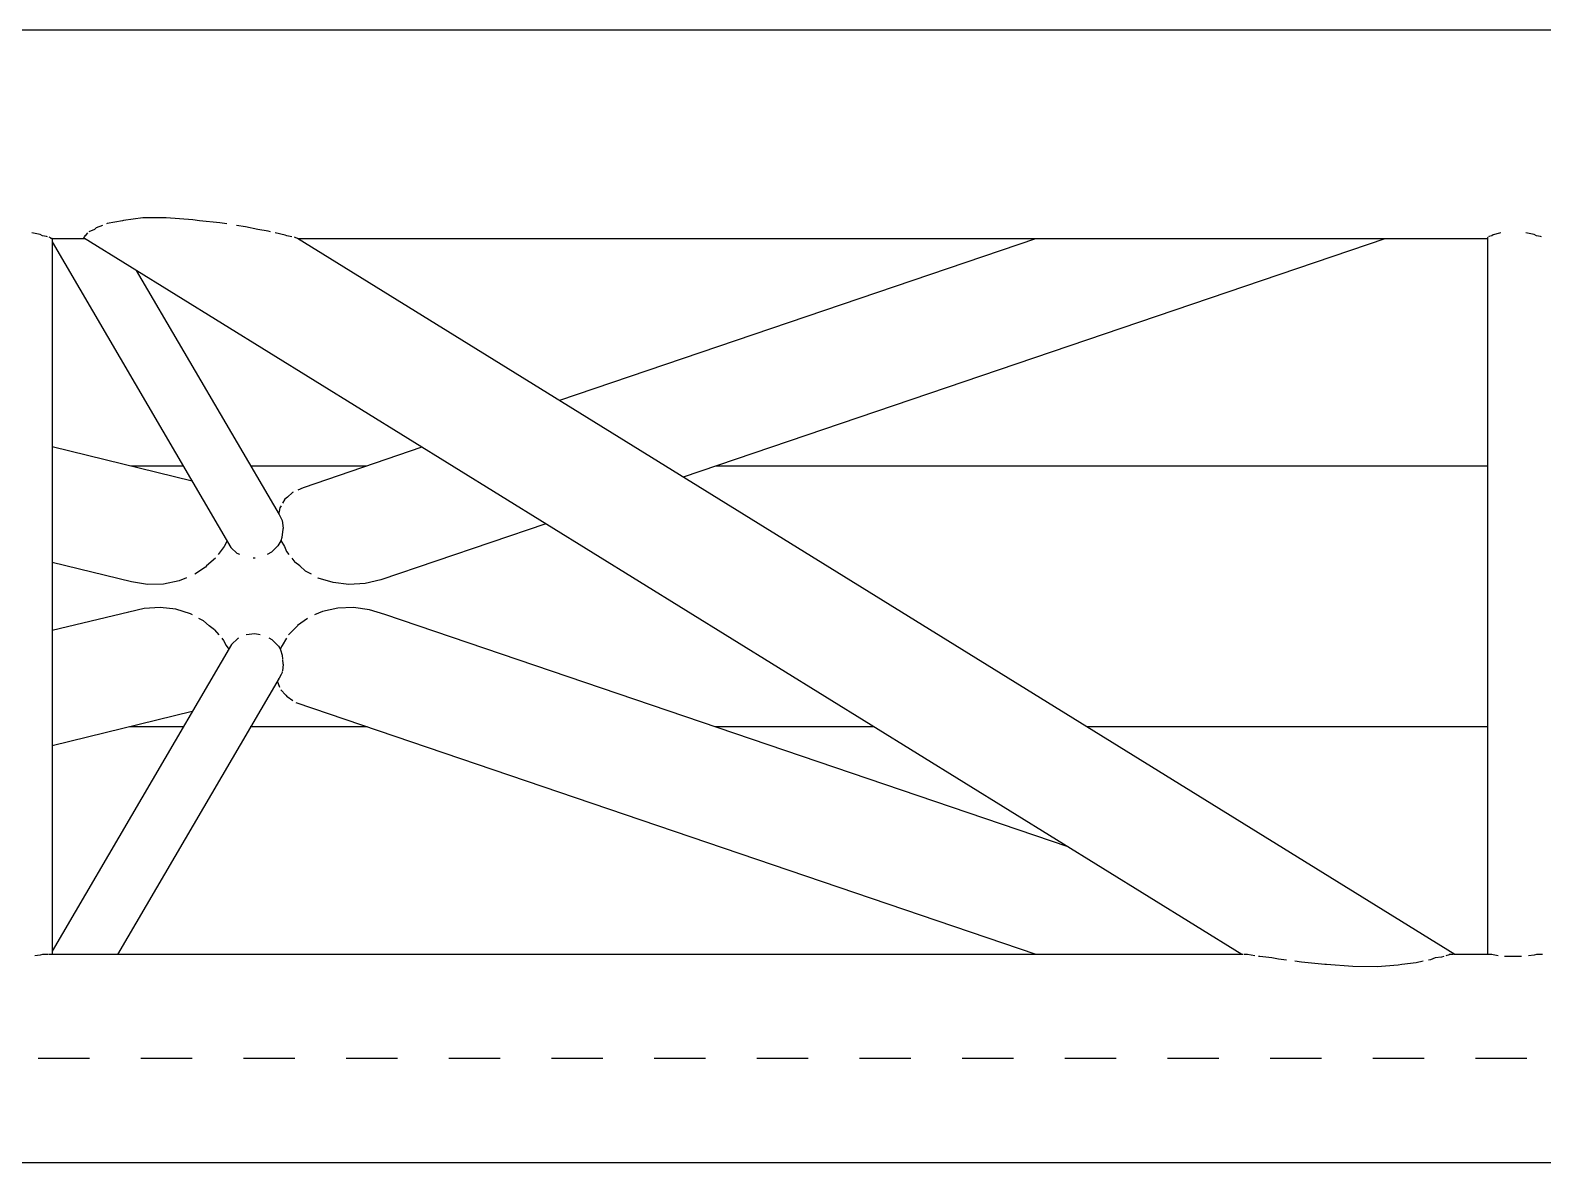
# Model space of a CAD drawing. Header units: millimetres. Extents: x 149919 to 150445, y 136651 to 136866.
# Drawn here: x 150251.498 to 150254.444, y 136790.272 to 136792.478 of the extents above; entities that cross this region are included whole.
import ezdxf

# ---------------------------------------------------------------- set-up
doc = ezdxf.new("R2010")
doc.units = ezdxf.units.MM
doc.header["$LTSCALE"] = 0.25
doc.linetypes.add('CENTER', pattern=[50.8, 31.75, -6.35, 6.35, -6.35])
doc.linetypes.add('XKITLINE00', pattern=[0])

# ---------------------------------------------------------------- blocks, each defined once
blk = doc.blocks.new('çatıı')
at = {"color": 8, "linetype": 'XKITLINE00'}
for p, q in [((11718.96, 14210.57), (10454.1, 14210.57)), ((10983.49, 14172.92), (10983.3, 14172.85)), ((10986.44, 14173.48), (10983.49, 14172.92)), ((10986.62, 14173.54), (10986.44, 14173.48)), ((10990.38, 14174.01), (10986.62, 14173.54)), ((10994.97, 14174.05), (10990.38, 14174.01)), ((11000.15, 14173.67), (10994.97, 14174.05)), ((11001.47, 14173.48), (11000.15, 14173.67)), ((11005.39, 14173.07), (11001.47, 14173.48)), ((11006.75, 14172.85), (11005.39, 14173.07)), ((10968.79, 14171.11), (10968.78, 14171.11)), ((10970.38, 14170.76), (10968.79, 14171.11)), ((10970.89, 14170.56), (10970.38, 14170.76)), ((10971.64, 14170.42), (10970.89, 14170.56)), ((10971.85, 14170.35), (10971.64, 14170.42)), ((10972.45, 14170.15), (10972.14, 14170.25)), ((10972.45, 14170.15), (10972.61, 14169.98)), ((10972.73, 14169.99), (10972.61, 14169.98)), ((10972.73, 14169.99), (10972.65, 14170)), ((10972.73, 14169.99), (10972.73, 14030.57)), ((10979.1, 14169.97), (10972.73, 14169.97)), ((10978.9, 14170.25), (10978.83, 14170.14)), ((11204.46, 14030.57), (10978.83, 14170.14)), ((10979.09, 14170.54), (10978.97, 14170.35)), ((10979.18, 14170.56), (10979.09, 14170.54)), ((10979.65, 14171.11), (10979.18, 14170.56)), ((10980.97, 14171.74), (10979.88, 14171.31)), ((10981.31, 14172.07), (10980.97, 14171.74)), ((10982.54, 14172.55), (10981.31, 14172.07)), ((11010.42, 14172.26), (11008.62, 14172.55)), ((11012.8, 14171.74), (11010.42, 14172.26)), ((11014.79, 14171.43), (11012.8, 14171.74)), ((11015.29, 14171.31), (11014.79, 14171.43)), ((11018.15, 14170.67), (11016.2, 14171.11)), ((11018.48, 14170.56), (11018.15, 14170.67)), ((11019.46, 14170.35), (11018.48, 14170.56)), ((11020.05, 14170.23), (11019.92, 14170.25)), ((11020.52, 14169.98), (11020.05, 14170.23)), ((11020.56, 14169.99), (11020.5, 14170)), ((11020.56, 14169.99), (11020.52, 14169.98)), ((11245.95, 14030.57), (11020.56, 14169.99)), ((11252.32, 14169.97), (11020.59, 14169.97)), ((11164.29, 14169.97), (11071.56, 14138.45)), ((11232.32, 14169.97), (11095.68, 14123.52)), ((11252.46, 14170.25), (11252.32, 14170.11)), ((11252.32, 14170.11), (11252.32, 14030.57)), ((11252.6, 14170.39), (11252.56, 14170.35)), ((11253.18, 14170.56), (11252.6, 14170.39)), ((11253.41, 14170.71), (11253.18, 14170.56)), ((11254.67, 14171.08), (11253.41, 14170.71)), ((11254.92, 14171.11), (11254.67, 14171.08)), ((11261.37, 14170.76), (11259.78, 14171.11)), ((11261.88, 14170.56), (11261.37, 14170.76)), ((11262.63, 14170.43), (11261.88, 14170.56)), ((11262.84, 14170.35), (11262.63, 14170.43)), ((10972.73, 14169.34), (11007.57, 14109.83)), ((10989.1, 14163.79), (11016.95, 14116.23)), ((11000, 14122.77), (10972.73, 14129.4)), ((11044.78, 14129.35), (11021.61, 14121.47)), ((10998.3, 14125.67), (10988.07, 14125.67)), ((11033.98, 14125.67), (11011.42, 14125.67)), ((11252.32, 14125.67), (11102.01, 14125.67)), ((11019.55, 14120.52), (11018.59, 14119.63)), ((11019.69, 14120.59), (11019.55, 14120.52)), ((11021.61, 14121.47), (11020.62, 14121.01)), ((11016.98, 14116.81), (11016.86, 14116.41)), ((11017.08, 14117.53), (11016.98, 14116.81)), ((11017.33, 14117.96), (11017.08, 14117.53)), ((11018.07, 14119.21), (11017.64, 14118.47)), ((11018.59, 14119.63), (11018.07, 14119.21)), ((11016.95, 14116.23), (11017.32, 14115.49)), ((11017.32, 14115.49), (11017.52, 14115.11)), ((11017.52, 14115.11), (11017.71, 14113.57)), ((11068.91, 14114.42), (11036.78, 14103.5)), ((11006.83, 14111.1), (11006.22, 14110.01)), ((11017.3, 14111.14), (11016.72, 14110.14)), ((11017.5, 14111.74), (11017.3, 14111.14)), ((11017.31, 14111.17), (11017.97, 14110.02)), ((11017.67, 14113.38), (11017.5, 14111.74)), ((11017.71, 14113.57), (11017.67, 14113.38)), ((11006.22, 14110.01), (11005.1, 14108.46)), ((11008.81, 14108.67), (11007.57, 14109.83)), ((11009.28, 14108.46), (11008.81, 14108.67)), ((11015.46, 14108.9), (11014.62, 14108.46)), ((11016.6, 14110.02), (11015.46, 14108.9)), ((11016.72, 14110.14), (11016.6, 14110.02)), ((11017.97, 14110.02), (11018.41, 14109.02)), ((11018.41, 14109.02), (11018.86, 14108.46)), ((10988.17, 14103.11), (10972.73, 14106.87)), ((11002.6, 14106), (11000.51, 14104.6)), ((11002.81, 14106.22), (11002.6, 14106)), ((11004.56, 14107.77), (11002.81, 14106.22)), ((11012.13, 14107.75), (11011.91, 14107.77)), ((11012.26, 14107.77), (11012.13, 14107.75)), ((11019.41, 14107.77), (11020.03, 14106.99)), ((11021.01, 14106.23), (11020.03, 14106.99)), ((11022.11, 14105.24), (11021.01, 14106.23)), ((11023.26, 14104.6), (11022.11, 14105.24)), ((10991.3, 14102.64), (10988.17, 14103.11)), ((10994.46, 14102.71), (10991.3, 14102.64)), ((10997.49, 14103.32), (10994.46, 14102.71)), ((10998.91, 14103.89), (10997.49, 14103.32)), ((11024.59, 14103.87), (11024.55, 14103.89)), ((11027.45, 14102.98), (11024.59, 14103.87)), ((11030.54, 14102.61), (11027.45, 14102.98)), ((11033.7, 14102.79), (11030.54, 14102.61)), ((11036.78, 14103.5), (11033.7, 14102.79)), ((10987.68, 14097.25), (10972.73, 14093.62)), ((10987.68, 14097.25), (10987.59, 14097.22)), ((10990.68, 14097.97), (10987.68, 14097.25)), ((10993.79, 14098.15), (10990.68, 14097.97)), ((10996.85, 14097.78), (10993.79, 14098.15)), ((10999.7, 14096.89), (10996.85, 14097.78)), ((11000.06, 14096.69), (10999.7, 14096.89)), ((11025.41, 14097.37), (11023.87, 14096.69)), ((11028.36, 14098.02), (11025.41, 14097.37)), ((11031.46, 14098.13), (11028.36, 14098.02)), ((11034.56, 14097.7), (11031.46, 14098.13)), ((11037.51, 14096.75), (11034.56, 14097.7)), ((11170.63, 14051.5), (11037.51, 14096.75)), ((11002.21, 14095.51), (11001.34, 14095.99)), ((11003.32, 14094.54), (11002.21, 14095.51)), ((11004.37, 14093.76), (11003.32, 14094.54)), ((11004.37, 14093.76), (11005.19, 14092.81)), ((11020.5, 14094.54), (11018.8, 14092.81)), ((11020.55, 14094.61), (11020.5, 14094.54)), ((11022.46, 14095.99), (11020.55, 14094.61)), ((11007.69, 14090.91), (10972.73, 14031.21)), ((11005.78, 14092.13), (11006.14, 14091.72)), ((11006.14, 14091.72), (11006.65, 14090.73)), ((11006.65, 14090.73), (11007.16, 14090)), ((11008.93, 14092.08), (11007.69, 14090.91)), ((11009.06, 14092.13), (11008.93, 14092.08)), ((11012.25, 14093), (11010.51, 14092.8)), ((11013.28, 14092.81), (11012.25, 14093)), ((11015.58, 14091.84), (11015.03, 14092.13)), ((11016.69, 14090.73), (11015.58, 14091.84)), ((11016.84, 14090.6), (11016.69, 14090.73)), ((11016.84, 14090.6), (11017.13, 14090.09)), ((11017.4, 14090.55), (11017.17, 14089.94)), ((11017.54, 14090.73), (11017.4, 14090.55)), ((11018.36, 14092.13), (11017.54, 14090.73)), ((11017.13, 14090.09), (11017.19, 14089.87)), ((11017.19, 14089.87), (11017.53, 14088.86)), ((11017.53, 14088.86), (11017.61, 14088.08)), ((11017.63, 14087.92), (11017.7, 14087.22)), ((11016.97, 14084.36), (10985.48, 14030.57)), ((11016.97, 14084.36), (11016.84, 14084.27)), ((11017.35, 14085.1), (11016.97, 14084.36)), ((11017.55, 14085.48), (11017.35, 14085.1)), ((11017.57, 14085.64), (11017.55, 14085.48)), ((11017.73, 14087.02), (11017.58, 14085.77)), ((11017.7, 14087.22), (11017.73, 14087.02)), ((11016.59, 14083.85), (11017.05, 14082.61)), ((11017.31, 14082.11), (11018.23, 14081.06)), ((11018.23, 14081.06), (11018.49, 14080.71)), ((11019.64, 14079.98), (11018.49, 14080.71)), ((11164.43, 14030.57), (11020.25, 14079.59)), ((11000.04, 14077.85), (10972.73, 14071.21)), ((10998.3, 14074.87), (10987.81, 14074.87)), ((11034.12, 14074.87), (11011.34, 14074.87)), ((11132.84, 14074.87), (11101.87, 14074.87)), ((11252.32, 14074.87), (11174.33, 14074.87)), ((10970.38, 14030.42), (10969.35, 14030.29)), ((10970.89, 14030.53), (10970.38, 14030.42)), ((10971.64, 14030.54), (10970.89, 14030.53)), ((10972.03, 14030.54), (10971.64, 14030.54)), ((11204.67, 14030.57), (10972.19, 14030.57)), ((11205.43, 14030.53), (11204.84, 14030.54)), ((11205.56, 14030.53), (11205.43, 14030.53)), ((11207, 14030.29), (11205.56, 14030.53)), ((11207.97, 14030.13), (11207.68, 14030.18)), ((11210.31, 14029.87), (11207.97, 14030.13)), ((11211.57, 14029.63), (11210.31, 14029.87)), ((11213.17, 14029.42), (11211.57, 14029.63)), ((11216.11, 14029.02), (11214.76, 14029.21)), ((11220.6, 14028.62), (11216.11, 14029.02)), ((11220.98, 14028.57), (11220.6, 14028.62)), ((11226.09, 14028.2), (11220.98, 14028.57)), ((11234.88, 14028.47), (11230.8, 14028.17)), ((11235.65, 14028.62), (11234.88, 14028.47)), ((11238.41, 14028.92), (11235.65, 14028.62)), ((11239.78, 14029.21), (11238.41, 14028.92)), ((11241.21, 14029.5), (11240.82, 14029.42)), ((11242.14, 14029.87), (11241.21, 14029.5)), ((11243.34, 14030.05), (11242.14, 14029.87)), ((11243.79, 14030.18), (11243.34, 14030.05)), ((11244.81, 14030.47), (11244.19, 14030.29)), ((11244.87, 14030.53), (11244.81, 14030.47)), ((11245.65, 14030.54), (11244.87, 14030.53)), ((11252.45, 14030.57), (11245.77, 14030.57)), ((11252.6, 14030.54), (11252.5, 14030.54)), ((11253.17, 14030.53), (11252.6, 14030.54)), ((11253.41, 14030.45), (11253.17, 14030.53)), ((11254.38, 14030.29), (11253.41, 14030.45)), ((11256.26, 14030.13), (11255.6, 14030.18)), ((11258.02, 14030.13), (11256.26, 14030.13)), ((11258.95, 14030.18), (11258.02, 14030.13)), ((11261.37, 14030.42), (11260.32, 14030.29)), ((11261.88, 14030.53), (11261.37, 14030.42)), ((11262.63, 14030.54), (11261.88, 14030.53)), ((11263.01, 14030.54), (11262.63, 14030.54)), ((11230.8, 14028.17), (11226.09, 14028.2)), ((11718.97, 13989.97), (10454.1, 13989.97))]:
    blk.add_line(p, q, dxfattribs=at)
at = {"color": 8, "linetype": 'CENTER'}
blk.add_line((11840, 14010.27), (10454.1, 14010.27), dxfattribs=at)

msp = doc.modelspace()

# ---------------------------------------------------------------- block references
at = {"xscale": 0.009999943142843078, "yscale": 0.009999943142843078, "zscale": 0.009999943142843078}
msp.add_blockref('çatıı', (150141.8141, 136650.3731), dxfattribs=at)

doc.saveas('drawing.dxf')
